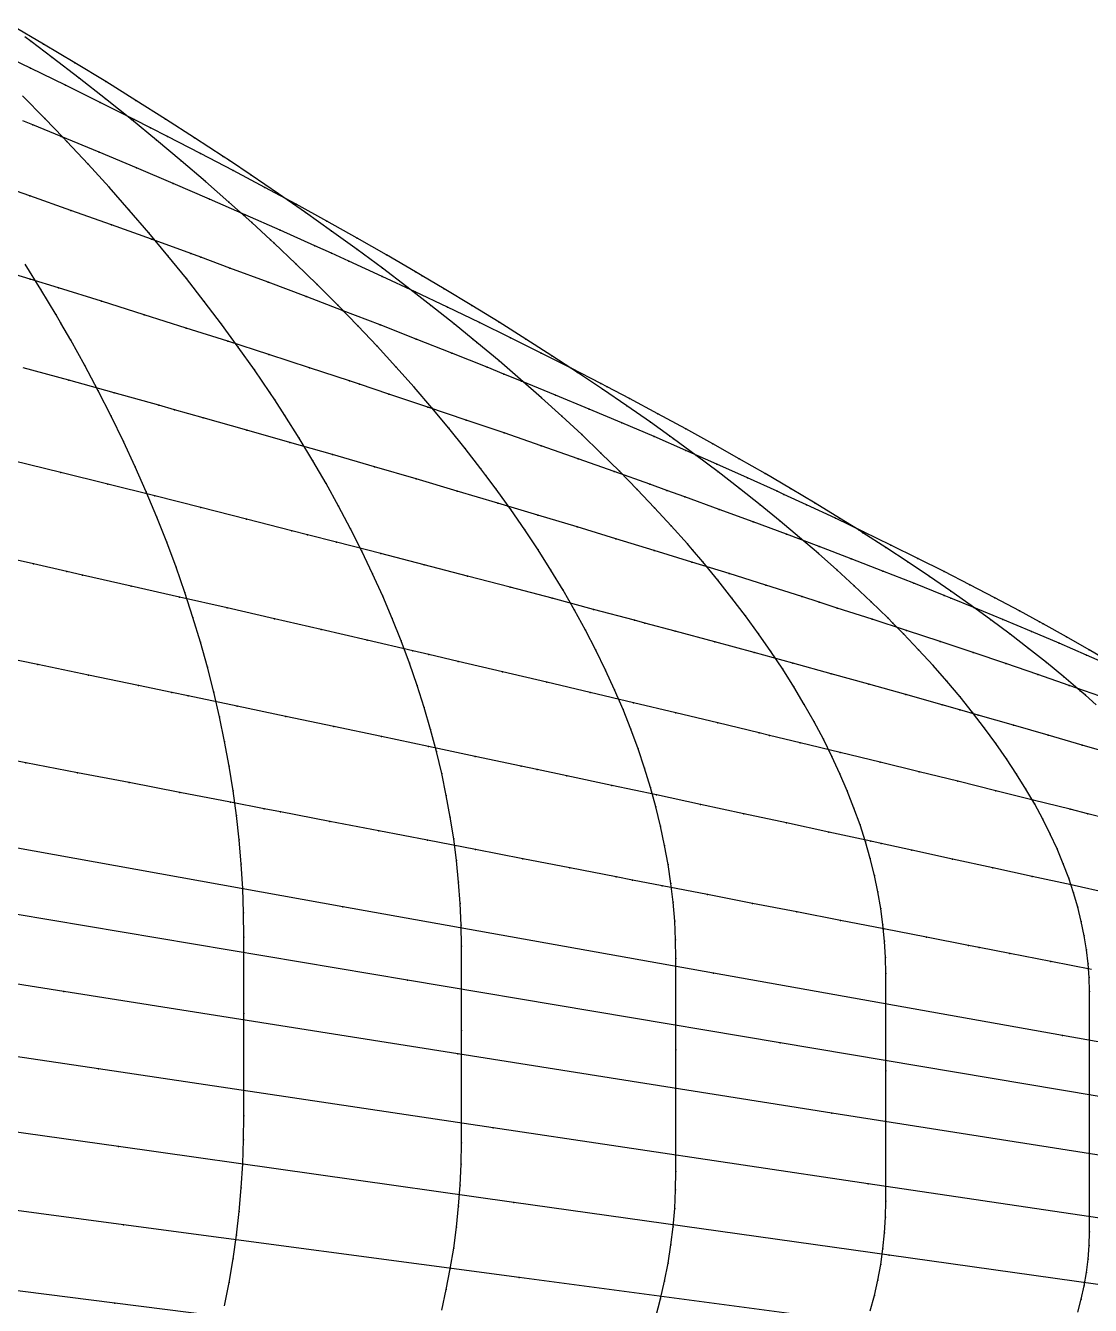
# Model space of a CAD drawing. Extents: x 0 to 4.67, y -4.5 to 1.66.
# Drawn here: x 3.7647 to 4.1336, y -0.1212 to 0.3222 of the extents above; entities that cross this region are included whole.
import ezdxf

# ---------------------------------------------------------------- set-up
doc = ezdxf.new("R2010")
doc.units = 0
doc.layers.get('0').update_dxf_attribs({"linetype": 'CONTINUOUS'})

msp = doc.modelspace()

# ---------------------------------------------------------------- linework, layer by layer
at = {"color": 4}
for points in [[(4.05735, -0.12312), (4.05879, -0.1178), (4.06, -0.11243), (4.061, -0.10703), (4.06177, -0.10159), (4.06233, -0.09612), (4.06266, -0.09061), (4.06277, -0.08507), (4.06277, -0.04), (4.06277, -0.00623), (4.06266, -0.00065), (4.06233, 0.00497), (4.06177, 0.01062), (4.061, 0.01631), (4.06, 0.02203), (4.05879, 0.02778), (4.05735, 0.03357), (4.05569, 0.03939), (4.05382, 0.04524), (4.05172, 0.05112), (4.0494, 0.05703), (4.04686, 0.06298), (4.0441, 0.06895), (4.04113, 0.07495), (4.03793, 0.08097), (4.03452, 0.08703), (4.03088, 0.09311), (4.02703, 0.09921), (4.02297, 0.10534), (4.01868, 0.1115), (4.01418, 0.11768), (4.00947, 0.12388), (4.00453, 0.13011), (3.99939, 0.13636), (3.99575, 0.14061), (3.99403, 0.14262), (3.98845, 0.14888), (3.98266, 0.15516), (3.97666, 0.16147), (3.97045, 0.16779), (3.96403, 0.17412), (3.9574, 0.18048), (3.95055, 0.18684), (3.9435, 0.19323), (3.93624, 0.19962), (3.92877, 0.20603), (3.9211, 0.21245), (3.91981, 0.2135), (3.91322, 0.21887), (3.90513, 0.22528), (3.89685, 0.23171), (3.88835, 0.23814), (3.87966, 0.24459), (3.87076, 0.25104), (3.86167, 0.2575), (3.85238, 0.26396), (3.84288, 0.27043), (3.83541, 0.27543), (3.83319, 0.2769), (3.82331, 0.28337), (3.81323, 0.28984), (3.80295, 0.29631), (3.79249, 0.30279), (3.78183, 0.30926), (3.77098, 0.31573), (3.75994, 0.32221)], [(3.9831, -0.12516), (3.98473, -0.11899), (3.98614, -0.11278), (3.98734, -0.10654), (3.98832, -0.10025), (3.98908, -0.09394), (3.98962, -0.08759), (3.98995, -0.0812), (3.99006, -0.07479), (3.99006, -0.03262), (3.99006, -0.00102), (3.98995, 0.00543), (3.98962, 0.01192), (3.98908, 0.01844), (3.98832, 0.02498), (3.98734, 0.03156), (3.98614, 0.03817), (3.98473, 0.04482), (3.9831, 0.05149), (3.98126, 0.05818), (3.9792, 0.06491), (3.97692, 0.07166), (3.97443, 0.07844), (3.97172, 0.08525), (3.96879, 0.09208), (3.96565, 0.09893), (3.9623, 0.10581), (3.95873, 0.11271), (3.95494, 0.11964), (3.95095, 0.12658), (3.94674, 0.13354), (3.94232, 0.14052), (3.93768, 0.14753), (3.93284, 0.15455), (3.92778, 0.16158), (3.9242, 0.16637), (3.92251, 0.16863), (3.91703, 0.17568), (3.91135, 0.18274), (3.90545, 0.18982), (3.89935, 0.1969), (3.89303, 0.204), (3.88652, 0.21111), (3.87979, 0.21823), (3.87286, 0.22537), (3.86573, 0.2325), (3.85839, 0.23965), (3.85085, 0.2468), (3.84959, 0.24797), (3.84311, 0.25394), (3.83516, 0.26108), (3.82702, 0.26823), (3.81867, 0.27537), (3.81013, 0.28252), (3.80139, 0.28968), (3.79246, 0.29683), (3.78332, 0.30398), (3.774, 0.31113), (3.76665, 0.31665), (3.76447, 0.31828)], [(4.12926, -0.1236), (4.13049, -0.11906), (4.13151, -0.11448), (4.13229, -0.10986), (4.13286, -0.1052), (4.13319, -0.10051), (4.13331, -0.09578), (4.13331, -0.04814), (4.13331, -0.01243), (4.13319, -0.00766), (4.13286, -0.00285), (4.13229, 0.00199), (4.13151, 0.00687), (4.13049, 0.01179), (4.12926, 0.01675), (4.1278, 0.02174), (4.12611, 0.02676), (4.1242, 0.03182), (4.12207, 0.03692), (4.11971, 0.04204), (4.11713, 0.0472), (4.11433, 0.0524), (4.1113, 0.05762), (4.10805, 0.06287), (4.10458, 0.06816), (4.10088, 0.07347), (4.09697, 0.07882), (4.09283, 0.08419), (4.08848, 0.08959), (4.0839, 0.09502), (4.07911, 0.10048), (4.07409, 0.10596), (4.06886, 0.11147), (4.06516, 0.11522), (4.06341, 0.11699), (4.05774, 0.12252), (4.05185, 0.12808), (4.04575, 0.13366), (4.03943, 0.13926), (4.0329, 0.14488), (4.02616, 0.15053), (4.0192, 0.15619), (4.01203, 0.16187), (4.00465, 0.16757), (3.99705, 0.17329), (3.98925, 0.17903), (3.98794, 0.17996), (3.98124, 0.18476), (3.97301, 0.19049), (3.96459, 0.19625), (3.95595, 0.20202), (3.94711, 0.2078), (3.93807, 0.2136), (3.92882, 0.2194), (3.91937, 0.22522), (3.90971, 0.23105), (3.90211, 0.23556), (3.89986, 0.23689), (3.88981, 0.24273), (3.87956, 0.24857), (3.86911, 0.25443), (3.85847, 0.26029), (3.84763, 0.26616), (3.8366, 0.27204), (3.82537, 0.27792), (3.81396, 0.2838), (3.80803, 0.28681), (3.80235, 0.2897), (3.79056, 0.29561), (3.77858, 0.30153), (3.76641, 0.30745), (3.75406, 0.31337)], [(3.9089, -0.12283), (3.9105, -0.11571), (3.91188, -0.10855), (3.91306, -0.10136), (3.91402, -0.09414), (3.91476, -0.08689), (3.9153, -0.0796), (3.91562, -0.07228), (3.91572, -0.06493), (3.91572, -0.02599), (3.91572, 0.0032), (3.91562, 0.01058), (3.9153, 0.01799), (3.91476, 0.02543), (3.91402, 0.0329), (3.91306, 0.0404), (3.91188, 0.04792), (3.9105, 0.05548), (3.9089, 0.06306), (3.90709, 0.07066), (3.90506, 0.07829), (3.90282, 0.08594), (3.90038, 0.09361), (3.89772, 0.10131), (3.89484, 0.10903), (3.89176, 0.11676), (3.88847, 0.12452), (3.88496, 0.13229), (3.88125, 0.14009), (3.87732, 0.14789), (3.87319, 0.15572), (3.86885, 0.16356), (3.8643, 0.17141), (3.85954, 0.17928), (3.85457, 0.18716), (3.85106, 0.19251), (3.8494, 0.19504), (3.84402, 0.20292), (3.83844, 0.21082), (3.83265, 0.21871), (3.82666, 0.22662), (3.82046, 0.23453), (3.81406, 0.24245), (3.80746, 0.25037), (3.80065, 0.2583), (3.79365, 0.26623), (3.78644, 0.27416), (3.77904, 0.28209), (3.7778, 0.28339), (3.77144, 0.29001), (3.76364, 0.29791)], [(4.13568, 0.08691), (4.13192, 0.0902), (4.13014, 0.09175), (4.12439, 0.0966), (4.11841, 0.10148), (4.11221, 0.10638), (4.10579, 0.11132), (4.09916, 0.11627), (4.0923, 0.12125), (4.08523, 0.12626), (4.07795, 0.13129), (4.07045, 0.13634), (4.06273, 0.14141), (4.05481, 0.14651), (4.05348, 0.14734), (4.04667, 0.1516), (4.03832, 0.15671), (4.02975, 0.16184), (4.02098, 0.16698), (4.012, 0.17215), (4.00281, 0.17733), (3.99342, 0.18253), (3.98381, 0.18775), (3.97401, 0.19298), (3.96628, 0.19703), (3.964, 0.19822), (3.95379, 0.20347), (3.94337, 0.20874), (3.93276, 0.21401), (3.92195, 0.2193), (3.91093, 0.22461), (3.89973, 0.22992), (3.88832, 0.23525), (3.87673, 0.24058), (3.87071, 0.24331), (3.86494, 0.24594), (3.85295, 0.25131), (3.84078, 0.2567), (3.82842, 0.26209), (3.81587, 0.26749), (3.80314, 0.27289), (3.79022, 0.27831), (3.77711, 0.28373), (3.76721, 0.28777), (3.76383, 0.28916)], [(4.1408, 0.10145), (4.13319, 0.1059), (4.12536, 0.11038), (4.11732, 0.11488), (4.11597, 0.11561), (4.10906, 0.11938), (4.10058, 0.1239), (4.09189, 0.12844), (4.08299, 0.13301), (4.07387, 0.1376), (4.06455, 0.14221), (4.05501, 0.14685), (4.04527, 0.1515), (4.03531, 0.15618), (4.02747, 0.1598), (4.02515, 0.16087), (4.01479, 0.16557), (4.00422, 0.17029), (3.99345, 0.17503), (3.98248, 0.17979), (3.9713, 0.18456), (3.95993, 0.18935), (3.94835, 0.19416), (3.93658, 0.19898), (3.93047, 0.20145), (3.92462, 0.20383), (3.91246, 0.2087), (3.9001, 0.21359), (3.88756, 0.21849), (3.87482, 0.2234), (3.86189, 0.22833), (3.84878, 0.23327), (3.83548, 0.23822), (3.82544, 0.24192), (3.822, 0.24319), (3.80833, 0.24818), (3.79448, 0.25318), (3.78045, 0.25819), (3.76625, 0.26321), (3.75186, 0.26824)], [(3.83368, -0.12142), (3.83525, -0.11329), (3.83661, -0.10513), (3.83776, -0.09693), (3.8387, -0.0887), (3.83944, -0.08044), (3.83996, -0.07215), (3.84027, -0.06383), (3.84038, -0.05548), (3.84038, -0.02011), (3.84038, 0.00641), (3.84027, 0.01478), (3.83996, 0.02318), (3.83944, 0.03161), (3.8387, 0.04007), (3.83776, 0.04855), (3.83661, 0.05705), (3.83525, 0.06558), (3.83368, 0.07413), (3.8319, 0.0827), (3.82992, 0.09129), (3.82772, 0.0999), (3.82532, 0.10853), (3.82271, 0.11718), (3.81989, 0.12584), (3.81686, 0.13452), (3.81363, 0.14321), (3.81019, 0.15192), (3.80655, 0.16064), (3.8027, 0.16937), (3.79864, 0.17811), (3.79438, 0.18687), (3.78991, 0.19563), (3.78524, 0.2044), (3.78037, 0.21318), (3.77693, 0.21914), (3.7753, 0.22195), (3.77002, 0.23072), (3.76454, 0.2395)], [(4.14155, 0.10006), (4.13231, 0.10411), (4.12285, 0.1082), (4.11318, 0.11231), (4.1033, 0.11644), (4.09321, 0.1206), (4.08527, 0.12383), (4.08292, 0.12478), (4.07241, 0.12897), (4.06169, 0.13319), (4.05077, 0.13743), (4.03964, 0.14169), (4.02831, 0.14597), (4.01678, 0.15028), (4.00505, 0.1546), (3.99312, 0.15895), (3.98692, 0.16118), (3.98098, 0.16332), (3.96866, 0.16773), (3.95613, 0.17215), (3.94341, 0.1766), (3.9305, 0.18106), (3.91739, 0.18554), (3.9041, 0.19003), (3.89062, 0.19455), (3.88043, 0.19792), (3.87695, 0.19908), (3.86309, 0.20364), (3.84905, 0.20822), (3.83483, 0.21282), (3.82042, 0.21743), (3.80584, 0.22205), (3.79108, 0.22669), (3.77614, 0.23134), (3.76635, 0.23436), (3.76102, 0.236)], [(4.13689, 0.0899), (4.12625, 0.09362), (4.1154, 0.09737), (4.10434, 0.10115), (4.09307, 0.10495), (4.0816, 0.10878), (4.06992, 0.11263), (4.05803, 0.11651), (4.04595, 0.12041), (4.03968, 0.12242), (4.03366, 0.12435), (4.02118, 0.12832), (4.00849, 0.13232), (3.99561, 0.13634), (3.98254, 0.14038), (3.96927, 0.14444), (3.9558, 0.14853), (3.94215, 0.15263), (3.93183, 0.15571), (3.9283, 0.15677), (3.91427, 0.16093), (3.90005, 0.16512), (3.88565, 0.16933), (3.87106, 0.17355), (3.85629, 0.1778), (3.84134, 0.18206), (3.82621, 0.18634), (3.8163, 0.18913), (3.81091, 0.19064), (3.79543, 0.19497), (3.77977, 0.19931), (3.76394, 0.20366)], [(4.23674, -0.04779), (4.12392, -0.02775), (4.00306, -0.00612), (3.87466, 0.01692), (3.7394, 0.04125), (3.59787, 0.06665), (3.45079, 0.0929), (3.2989, 0.11978), (3.14283, 0.14703), (2.98339, 0.17439)], [(4.14239, 0.06949), (4.13079, 0.0729), (4.11897, 0.07634), (4.10695, 0.0798), (4.09473, 0.0833), (4.08838, 0.0851), (4.0823, 0.08683), (4.06967, 0.0904), (4.05684, 0.094), (4.04381, 0.09763), (4.03058, 0.10128), (4.01716, 0.10496), (4.00354, 0.10866), (3.98973, 0.11239), (3.97929, 0.11519), (3.97572, 0.11615), (3.96153, 0.11995), (3.94715, 0.12377), (3.93258, 0.12762), (3.91782, 0.13149), (3.90288, 0.13538), (3.88776, 0.1393), (3.87245, 0.14324), (3.86243, 0.1458), (3.85697, 0.1472), (3.84131, 0.15119), (3.82548, 0.1552), (3.80947, 0.15923), (3.79329, 0.16329), (3.77694, 0.16736), (3.76042, 0.17145)], [(4.14761, -0.05067), (4.02612, -0.03028), (3.89705, -0.00855), (3.76109, 0.01438), (3.61882, 0.03834), (3.47098, 0.06309), (3.3183, 0.08843), (3.16142, 0.11412), (3.00116, 0.13992)], [(4.13913, 0.04751), (4.13272, 0.04912), (4.12657, 0.05067), (4.11381, 0.05387), (4.10085, 0.05711), (4.08769, 0.06037), (4.07432, 0.06366), (4.06076, 0.06699), (4.047, 0.07034), (4.03304, 0.07372), (4.0225, 0.07626), (4.0189, 0.07714), (4.00455, 0.08059), (3.99002, 0.08408), (3.9753, 0.08759), (3.96039, 0.09113), (3.9453, 0.0947), (3.93002, 0.0983), (3.91456, 0.10192), (3.90443, 0.10428), (3.89892, 0.10557), (3.8831, 0.10925), (3.8671, 0.11295), (3.85092, 0.11668), (3.83457, 0.12044), (3.81805, 0.12421), (3.80136, 0.12801), (3.7845, 0.13184), (3.77898, 0.13309), (3.76748, 0.13569), (3.75029, 0.13956)], [(4.16598, -0.07383), (4.04402, -0.05459), (3.91445, -0.03409), (3.77796, -0.01245), (3.63515, 0.01015), (3.48673, 0.03351), (3.33346, 0.05742), (3.17597, 0.08167), (3.01509, 0.10601)], [(4.14023, 0.02154), (4.12695, 0.02447), (4.11346, 0.02743), (4.09978, 0.03043), (4.08589, 0.03345), (4.07181, 0.03652), (4.06117, 0.03882), (4.05753, 0.03961), (4.04306, 0.04276), (4.0284, 0.04593), (4.01354, 0.04914), (3.9985, 0.05237), (3.98327, 0.05564), (3.96785, 0.05894), (3.95225, 0.06226), (3.94202, 0.06444), (3.93646, 0.06562), (3.9205, 0.06901), (3.90436, 0.07244), (3.88803, 0.07589), (3.87154, 0.07936), (3.85487, 0.08287), (3.83802, 0.0864), (3.82101, 0.08996), (3.81544, 0.09112), (3.80383, 0.09355), (3.78649, 0.09716), (3.76897, 0.10081), (3.7513, 0.10447)], [(4.17894, -0.09727), (4.05668, -0.07909), (3.92678, -0.05973), (3.78995, -0.03929), (3.64676, -0.01795), (3.49798, 0.00412), (3.34432, 0.0267), (3.18643, 0.0496), (3.02514, 0.07259)], [(4.13396, -0.00484), (4.11996, -0.00211), (4.10577, 0.00066), (4.09505, 0.00275), (4.09138, 0.00346), (4.0768, 0.00632), (4.06202, 0.00921), (4.04705, 0.01213), (4.03189, 0.01509), (4.01654, 0.01808), (4.001, 0.0211), (3.98528, 0.02415), (3.97497, 0.02615), (3.96937, 0.02724), (3.95328, 0.03037), (3.93701, 0.03353), (3.92056, 0.03672), (3.90394, 0.03994), (3.88713, 0.04319), (3.87016, 0.04648), (3.85302, 0.04979), (3.8474, 0.05087), (3.8357, 0.05313), (3.81822, 0.05651), (3.80057, 0.05992), (3.78276, 0.06335), (3.76479, 0.06681), (3.74665, 0.0703)], [(4.18638, -0.12101), (4.06397, -0.10383), (3.93392, -0.08552), (3.79692, -0.0662), (3.65357, -0.04602), (3.50461, -0.02517), (3.35076, -0.00381), (3.19269, 0.01783), (3.03121, 0.03957)], [(4.18809, -0.14513), (4.0657, -0.12887), (3.93568, -0.11155), (3.7987, -0.09326), (3.65538, -0.07416), (3.50645, -0.05443), (3.35264, -0.03422), (3.19459, -0.01374), (3.03314, 0.00683)], [(4.18444, -0.1696), (4.06224, -0.1542), (3.93241, -0.13778), (3.79564, -0.12046), (3.65254, -0.10236), (3.50383, -0.08367), (3.35025, -0.06452), (3.19244, -0.04512), (3.03123, -0.02563)]]:
    msp.add_lwpolyline(points, dxfattribs=at)
at = {"color": 2}
for p in [(3.76665, 0.31665, 0.93136), (3.77098, 0.31573, 1.08999), (3.774, 0.31113, 0.93136), (3.76641, 0.30745, 1.26109), (3.78183, 0.30926, 1.08999), (3.78332, 0.30398, 0.93136), (3.79249, 0.30279, 1.08999), (3.77858, 0.30153, 1.26109), (3.79056, 0.29561, 1.26109), (3.79246, 0.29683, 0.93136), (3.80295, 0.29631, 1.08999), (3.77144, 0.29001, 0.7852), (3.80139, 0.28968, 0.93136), (3.80235, 0.2897, 1.26109), (3.81323, 0.28984, 1.08999), (3.76721, 0.28777, 1.44466), (3.80803, 0.28681, 1.26109), (3.81396, 0.2838, 1.26109), (3.77711, 0.28373, 1.44466), (3.7778, 0.28339, 0.7852), (3.77904, 0.28209, 0.7852), (3.81013, 0.28252, 0.93136), (3.82331, 0.28337, 1.08999), (3.79022, 0.27831, 1.44466), (3.81867, 0.27537, 0.93136), (3.82537, 0.27792, 1.26109), (3.83319, 0.2769, 1.08999), (3.83541, 0.27543, 1.08999), (3.78644, 0.27416, 0.7852), (3.80314, 0.27289, 1.44466), (3.8366, 0.27204, 1.26109), (3.79365, 0.26623, 0.7852), (3.81587, 0.26749, 1.44466), (3.82702, 0.26823, 0.93136), (3.84288, 0.27043, 1.08999), (3.84763, 0.26616, 1.26109), (3.76625, 0.26321, 1.6407), (3.82842, 0.26209, 1.44466), (3.85238, 0.26396, 1.08999), (3.78045, 0.25819, 1.6407), (3.80065, 0.2583, 0.7852), (3.83516, 0.26108, 0.93136), (3.85847, 0.26029, 1.26109), (3.86167, 0.2575, 1.08999), (3.79448, 0.25318, 1.6407), (3.84078, 0.2567, 1.44466), (3.84311, 0.25394, 0.93136), (3.86911, 0.25443, 1.26109), (3.80746, 0.25037, 0.7852), (3.85295, 0.25131, 1.44466), (3.87076, 0.25104, 1.08999), (3.87956, 0.24857, 1.26109), (3.80833, 0.24818, 1.6407), (3.84959, 0.24797, 0.93136), (3.85085, 0.2468, 0.93136), (3.86494, 0.24594, 1.44466), (3.87966, 0.24459, 1.08999), (3.81406, 0.24245, 0.7852), (3.822, 0.24319, 1.6407), (3.82544, 0.24192, 1.6407), (3.85839, 0.23965, 0.93136), (3.87071, 0.24331, 1.44466), (3.87673, 0.24058, 1.44466), (3.88981, 0.24273, 1.26109), (3.83548, 0.23822, 1.6407), (3.88832, 0.23525, 1.44466), (3.88835, 0.23814, 1.08999), (3.89986, 0.23689, 1.26109), (3.90211, 0.23556, 1.26109), (3.76635, 0.23436, 1.8492), (3.77002, 0.23072, 0.65151), (3.77614, 0.23134, 1.8492), (3.82046, 0.23453, 0.7852), (3.84878, 0.23327, 1.6407), (3.86573, 0.2325, 0.93136), (3.89685, 0.23171, 1.08999), (3.90971, 0.23105, 1.26109), (3.79108, 0.22669, 1.8492), (3.82666, 0.22662, 0.7852), (3.86189, 0.22833, 1.6407), (3.89973, 0.22992, 1.44466), (3.7753, 0.22195, 0.65151), (3.80584, 0.22205, 1.8492), (3.87286, 0.22537, 0.93136), (3.87482, 0.2234, 1.6407), (3.90513, 0.22528, 1.08999), (3.91093, 0.22461, 1.44466), (3.91937, 0.22522, 1.26109), (3.77693, 0.21914, 0.65151), (3.82042, 0.21743, 1.8492), (3.83265, 0.21871, 0.7852), (3.87979, 0.21823, 0.93136), (3.88756, 0.21849, 1.6407), (3.91322, 0.21887, 1.08999), (3.92195, 0.2193, 1.44466), (3.92882, 0.2194, 1.26109), (3.78037, 0.21318, 0.65151), (3.9001, 0.21359, 1.6407), (3.91981, 0.2135, 1.08999), (3.93276, 0.21401, 1.44466), (3.93807, 0.2136, 1.26109), (3.83483, 0.21282, 1.8492), (3.83844, 0.21082, 0.7852), (3.88652, 0.21111, 0.93136), (3.91246, 0.2087, 1.6407), (3.9211, 0.21245, 1.08999), (3.94337, 0.20874, 1.44466), (3.78524, 0.2044, 0.65151), (3.84905, 0.20822, 1.8492), (3.89303, 0.204, 0.93136), (3.92877, 0.20603, 1.08999), (3.94711, 0.2078, 1.26109), (3.84402, 0.20292, 0.7852), (3.86309, 0.20364, 1.8492), (3.92462, 0.20383, 1.6407), (3.93047, 0.20145, 1.6407), (3.93624, 0.19962, 1.08999), (3.95379, 0.20347, 1.44466), (3.95595, 0.20202, 1.26109), (3.77977, 0.19931, 2.07017), (3.78991, 0.19563, 0.65151), (3.87695, 0.19908, 1.8492), (3.88043, 0.19792, 1.8492), (3.89935, 0.1969, 0.93136), (3.93658, 0.19898, 1.6407), (3.964, 0.19822, 1.44466), (3.96459, 0.19625, 1.26109), (3.96628, 0.19703, 1.44466), (3.79543, 0.19497, 2.07017), (3.8494, 0.19504, 0.7852), (3.85106, 0.19251, 0.7852), (3.89062, 0.19455, 1.8492), (3.9435, 0.19323, 1.08999), (3.94835, 0.19416, 1.6407), (3.97401, 0.19298, 1.44466), (3.79438, 0.18687, 0.65151), (3.81091, 0.19064, 2.07017), (3.8163, 0.18913, 2.07017), (3.82621, 0.18634, 2.07017), (3.85457, 0.18716, 0.7852), (3.9041, 0.19003, 1.8492), (3.90545, 0.18982, 0.93136), (3.95055, 0.18684, 1.08999), (3.95993, 0.18935, 1.6407), (3.97301, 0.19049, 1.26109), (3.98381, 0.18775, 1.44466), (3.84134, 0.18206, 2.07017), (3.91135, 0.18274, 0.93136), (3.91739, 0.18554, 1.8492), (3.9713, 0.18456, 1.6407), (3.98124, 0.18476, 1.26109), (3.99342, 0.18253, 1.44466), (3.79864, 0.17811, 0.65151), (3.85629, 0.1778, 2.07017), (3.85954, 0.17928, 0.7852), (3.9305, 0.18106, 1.8492), (3.9574, 0.18048, 1.08999), (3.98248, 0.17979, 1.6407), (3.98794, 0.17996, 1.26109), (3.98925, 0.17903, 1.26109), (3.87106, 0.17355, 2.07017), (3.91703, 0.17568, 0.93136), (3.94341, 0.1766, 1.8492), (3.96403, 0.17412, 1.08999), (3.99345, 0.17503, 1.6407), (3.99705, 0.17329, 1.26109), (4.00281, 0.17733, 1.44466), (3.8027, 0.16937, 0.65151), (3.8643, 0.17141, 0.7852), (3.88565, 0.16933, 2.07017), (3.92251, 0.16863, 0.93136), (3.95613, 0.17215, 1.8492), (4.00422, 0.17029, 1.6407), (4.012, 0.17215, 1.44466), (3.77694, 0.16736, 2.30361), (3.90005, 0.16512, 2.07017), (3.9242, 0.16637, 0.93136), (3.96866, 0.16773, 1.8492), (3.97045, 0.16779, 1.08999), (4.00465, 0.16757, 1.26109), (4.01479, 0.16557, 1.6407), (4.02098, 0.16698, 1.44466), (3.79329, 0.16329, 2.30361), (3.80655, 0.16064, 0.65151), (3.86885, 0.16356, 0.7852), (3.91427, 0.16093, 2.07017), (3.92778, 0.16158, 0.93136), (3.97666, 0.16147, 1.08999), (3.98098, 0.16332, 1.8492), (3.98692, 0.16118, 1.8492), (4.01203, 0.16187, 1.26109), (4.02515, 0.16087, 1.6407), (4.02747, 0.1598, 1.6407), (4.02975, 0.16184, 1.44466), (3.80947, 0.15923, 2.30361), (3.82548, 0.1552, 2.30361), (3.87319, 0.15572, 0.7852), (3.9283, 0.15677, 2.07017), (3.93183, 0.15571, 2.07017), (3.99312, 0.15895, 1.8492), (4.0192, 0.15619, 1.26109), (4.03531, 0.15618, 1.6407), (4.03832, 0.15671, 1.44466), (3.81019, 0.15192, 0.65151), (3.84131, 0.15119, 2.30361), (3.93284, 0.15455, 0.93136), (3.94215, 0.15263, 2.07017), (3.98266, 0.15516, 1.08999), (4.00505, 0.1546, 1.8492), (4.04527, 0.1515, 1.6407), (4.04667, 0.1516, 1.44466), (3.85697, 0.1472, 2.30361), (3.87732, 0.14789, 0.7852), (3.93768, 0.14753, 0.93136), (3.9558, 0.14853, 2.07017), (3.98845, 0.14888, 1.08999), (4.01678, 0.15028, 1.8492), (4.02616, 0.15053, 1.26109), (4.05348, 0.14734, 1.44466), (4.05481, 0.14651, 1.44466), (4.05501, 0.14685, 1.6407), (3.81363, 0.14321, 0.65151), (3.86243, 0.1458, 2.30361), (3.87245, 0.14324, 2.30361), (3.96927, 0.14444, 2.07017), (3.99403, 0.14262, 1.08999), (4.02831, 0.14597, 1.8492), (4.0329, 0.14488, 1.26109), (4.06455, 0.14221, 1.6407), (3.88125, 0.14009, 0.7852), (3.88776, 0.1393, 2.30361), (3.94232, 0.14052, 0.93136), (3.98254, 0.14038, 2.07017), (3.99575, 0.14061, 1.08999), (4.03943, 0.13926, 1.26109), (4.03964, 0.14169, 1.8492), (4.06273, 0.14141, 1.44466), (4.07387, 0.1376, 1.6407), (3.76748, 0.13569, 2.54952), (3.77898, 0.13309, 2.54952), (3.81686, 0.13452, 0.65151), (3.90288, 0.13538, 2.30361), (3.94674, 0.13354, 0.93136), (3.99561, 0.13634, 2.07017), (3.99939, 0.13636, 1.08999), (4.04575, 0.13366, 1.26109), (4.05077, 0.13743, 1.8492), (4.06169, 0.13319, 1.8492), (4.07045, 0.13634, 1.44466), (3.7845, 0.13184, 2.54952), (3.88496, 0.13229, 0.7852), (3.91782, 0.13149, 2.30361), (4.00453, 0.13011, 1.08999), (4.00849, 0.13232, 2.07017), (4.07241, 0.12897, 1.8492), (4.07795, 0.13129, 1.44466), (4.08299, 0.13301, 1.6407), (3.80136, 0.12801, 2.54952), (3.81805, 0.12421, 2.54952), (3.81989, 0.12584, 0.65151), (3.88847, 0.12452, 0.7852), (3.93258, 0.12762, 2.30361), (3.95095, 0.12658, 0.93136), (4.02118, 0.12832, 2.07017), (4.03366, 0.12435, 2.07017), (4.05185, 0.12808, 1.26109), (4.08292, 0.12478, 1.8492), (4.08523, 0.12626, 1.44466), (4.09189, 0.12844, 1.6407), (3.83457, 0.12044, 2.54952), (3.94715, 0.12377, 2.30361), (3.96153, 0.11995, 2.30361), (4.00947, 0.12388, 1.08999), (4.03968, 0.12242, 2.07017), (4.04595, 0.12041, 2.07017), (4.05774, 0.12252, 1.26109), (4.08527, 0.12383, 1.8492), (4.0923, 0.12125, 1.44466), (4.09321, 0.1206, 1.8492), (4.10058, 0.1239, 1.6407), (3.82271, 0.11718, 0.65151), (3.85092, 0.11668, 2.54952), (3.89176, 0.11676, 0.7852), (3.95494, 0.11964, 0.93136), (3.97572, 0.11615, 2.30361), (4.01418, 0.11768, 1.08999), (4.05803, 0.11651, 2.07017), (4.06341, 0.11699, 1.26109), (4.09916, 0.11627, 1.44466), (4.1033, 0.11644, 1.8492), (4.10906, 0.11938, 1.6407), (4.11597, 0.11561, 1.6407), (3.8671, 0.11295, 2.54952), (3.95873, 0.11271, 0.93136), (3.97929, 0.11519, 2.30361), (3.98973, 0.11239, 2.30361), (4.01868, 0.1115, 1.08999), (4.06516, 0.11522, 1.26109), (4.06886, 0.11147, 1.26109), (4.06992, 0.11263, 2.07017), (4.10579, 0.11132, 1.44466), (4.11318, 0.11231, 1.8492), (4.11732, 0.11488, 1.6407), (3.82532, 0.10853, 0.65151), (3.8831, 0.10925, 2.54952), (3.89484, 0.10903, 0.7852), (4.00354, 0.10866, 2.30361), (4.0816, 0.10878, 2.07017), (4.12285, 0.1082, 1.8492), (4.12536, 0.11038, 1.6407), (3.89892, 0.10557, 2.54952), (3.90443, 0.10428, 2.54952), (3.9623, 0.10581, 0.93136), (4.01716, 0.10496, 2.30361), (4.02297, 0.10534, 1.08999), (4.07409, 0.10596, 1.26109), (4.09307, 0.10495, 2.07017), (4.11221, 0.10638, 1.44466), (4.13231, 0.10411, 1.8492), (4.13319, 0.1059, 1.6407), (3.76897, 0.10081, 2.8079), (3.82772, 0.0999, 0.65151), (3.89772, 0.10131, 0.7852), (3.91456, 0.10192, 2.54952), (3.93002, 0.0983, 2.54952), (3.96565, 0.09893, 0.93136), (4.02703, 0.09921, 1.08999), (4.03058, 0.10128, 2.30361), (4.04381, 0.09763, 2.30361), (4.07911, 0.10048, 1.26109), (4.10434, 0.10115, 2.07017), (4.11841, 0.10148, 1.44466), (3.78649, 0.09716, 2.8079), (3.80383, 0.09355, 2.8079), (3.90038, 0.09361, 0.7852), (3.9453, 0.0947, 2.54952), (4.05684, 0.094, 2.30361), (4.0839, 0.09502, 1.26109), (4.1154, 0.09737, 2.07017), (4.12439, 0.0966, 1.44466), (4.12625, 0.09362, 2.07017), (3.81544, 0.09112, 2.8079), (3.82101, 0.08996, 2.8079), (3.82992, 0.09129, 0.65151), (3.96039, 0.09113, 2.54952), (3.96879, 0.09208, 0.93136), (4.03088, 0.09311, 1.08999), (4.06967, 0.0904, 2.30361), (4.08848, 0.08959, 1.26109), (4.13014, 0.09175, 1.44466), (4.13192, 0.0902, 1.44466), (3.83802, 0.0864, 2.8079), (3.90282, 0.08594, 0.7852), (3.97172, 0.08525, 0.93136), (3.9753, 0.08759, 2.54952), (4.03452, 0.08703, 1.08999), (4.0823, 0.08683, 2.30361), (4.08838, 0.0851, 2.30361), (3.8319, 0.0827, 0.65151), (3.85487, 0.08287, 2.8079), (3.99002, 0.08408, 2.54952), (4.00455, 0.08059, 2.54952), (4.03793, 0.08097, 1.08999), (4.09283, 0.08419, 1.26109), (4.09473, 0.0833, 2.30361), (3.87154, 0.07936, 2.8079), (3.88803, 0.07589, 2.8079), (3.90506, 0.07829, 0.7852), (3.97443, 0.07844, 0.93136), (4.0189, 0.07714, 2.54952), (4.0225, 0.07626, 2.54952), (4.09697, 0.07882, 1.26109), (4.10695, 0.0798, 2.30361), (4.11897, 0.07634, 2.30361), (3.83368, 0.07413, 0.65151), (3.90436, 0.07244, 2.8079), (3.97692, 0.07166, 0.93136), (4.03304, 0.07372, 2.54952), (4.04113, 0.07495, 1.08999), (4.10088, 0.07347, 1.26109), (4.13079, 0.0729, 2.30361), (3.76479, 0.06681, 3.07874), (3.90709, 0.07066, 0.7852), (3.9205, 0.06901, 2.8079), (4.0441, 0.06895, 1.08999), (4.047, 0.07034, 2.54952), (4.06076, 0.06699, 2.54952), (4.10458, 0.06816, 1.26109), (3.78276, 0.06335, 3.07874), (3.83525, 0.06558, 0.65151), (3.9089, 0.06306, 0.7852), (3.93646, 0.06562, 2.8079), (3.94202, 0.06444, 2.8079), (3.95225, 0.06226, 2.8079), (3.9792, 0.06491, 0.93136), (4.04686, 0.06298, 1.08999), (4.07432, 0.06366, 2.54952), (4.10805, 0.06287, 1.26109), (3.80057, 0.05992, 3.07874), (3.96785, 0.05894, 2.8079), (3.98126, 0.05818, 0.93136), (4.08769, 0.06037, 2.54952), (3.81822, 0.05651, 3.07874), (3.83661, 0.05705, 0.65151), (3.9105, 0.05548, 0.7852), (3.98327, 0.05564, 2.8079), (4.0494, 0.05703, 1.08999), (4.10085, 0.05711, 2.54952), (4.1113, 0.05762, 1.26109), (4.11381, 0.05387, 2.54952), (3.8357, 0.05313, 3.07874), (3.8474, 0.05087, 3.07874), (3.85302, 0.04979, 3.07874), (3.9831, 0.05149, 0.93136), (3.9985, 0.05237, 2.8079), (4.01354, 0.04914, 2.8079), (4.05172, 0.05112, 1.08999), (4.11433, 0.0524, 1.26109), (4.12657, 0.05067, 2.54952), (4.13272, 0.04912, 2.54952), (3.83776, 0.04855, 0.65151), (3.87016, 0.04648, 3.07874), (3.91188, 0.04792, 0.7852), (3.98473, 0.04482, 0.93136), (4.0284, 0.04593, 2.8079), (4.05382, 0.04524, 1.08999), (4.11713, 0.0472, 1.26109), (3.8387, 0.04007, 0.65151), (3.88713, 0.04319, 3.07874), (3.90394, 0.03994, 3.07874), (3.91306, 0.0404, 0.7852), (4.04306, 0.04276, 2.8079), (4.11971, 0.04204, 1.26109), (3.92056, 0.03672, 3.07874), (3.98614, 0.03817, 0.93136), (4.05569, 0.03939, 1.08999), (4.05753, 0.03961, 2.8079), (4.06117, 0.03882, 2.8079), (4.07181, 0.03652, 2.8079), (4.12207, 0.03692, 1.26109), (3.83944, 0.03161, 0.65151), (3.91402, 0.0329, 0.7852), (3.93701, 0.03353, 3.07874), (3.98734, 0.03156, 0.93136), (4.05735, 0.03357, 1.08999), (4.08589, 0.03345, 2.8079), (4.1242, 0.03182, 1.26109), (3.95328, 0.03037, 3.07874), (3.96937, 0.02724, 3.07874), (4.05879, 0.02778, 1.08999), (4.09978, 0.03043, 2.8079), (4.11346, 0.02743, 2.8079), (4.12611, 0.02676, 1.26109), (3.83996, 0.02318, 0.65151), (3.91476, 0.02543, 0.7852), (3.97497, 0.02615, 3.07874), (3.98528, 0.02415, 3.07874), (3.98832, 0.02498, 0.93136), (4.12695, 0.02447, 2.8079), (3.9153, 0.01799, 0.7852), (3.98908, 0.01844, 0.93136), (4.001, 0.0211, 3.07874), (4.01654, 0.01808, 3.07874), (4.06, 0.02203, 1.08999), (4.1278, 0.02174, 1.26109), (3.84027, 0.01478, 0.65151), (3.87466, 0.01692, 3.36206), (4.03189, 0.01509, 3.07874), (4.061, 0.01631, 1.08999), (4.12926, 0.01675, 1.26109), (3.91562, 0.01058, 0.7852), (3.98962, 0.01192, 0.93136), (4.04705, 0.01213, 3.07874), (4.06177, 0.01062, 1.08999), (4.06202, 0.00921, 3.07874), (4.13049, 0.01179, 1.26109), (3.84038, 0.00641, 0.65151), (3.98995, 0.00543, 0.93136), (4.06233, 0.00497, 1.08999), (4.0768, 0.00632, 3.07874), (4.13151, 0.00687, 1.26109), (3.91572, 0.0032, 0.7852), (4.09138, 0.00346, 3.07874), (4.09505, 0.00275, 3.07874), (4.10577, 0.00066, 3.07874), (4.13229, 0.00199, 1.26109), (3.99006, -0.00102, 0.93136), (4.06266, -0.00065, 1.08999), (4.11996, -0.00211, 3.07874), (4.13286, -0.00285, 1.26109), (3.89705, -0.00855, 3.65784), (4.00306, -0.00612, 3.36206), (4.06277, -0.00623, 1.08999), (4.13319, -0.00766, 1.26109), (3.77796, -0.01245, 3.96609), (4.13331, -0.01243, 1.26109), (3.84038, -0.02011, 0.65151), (3.91572, -0.02599, 0.7852), (4.02612, -0.03028, 3.65784), (4.12392, -0.02775, 3.36206), (3.91445, -0.03409, 3.96609), (3.99006, -0.03262, 0.93136), (3.78995, -0.03929, 4.2868), (4.06277, -0.04, 1.08999), (4.13331, -0.04814, 1.26109), (3.84038, -0.05548, 0.65151), (4.04402, -0.05459, 3.96609), (3.92678, -0.05973, 4.2868), (3.79692, -0.0662, 4.61999), (3.84027, -0.06383, 0.65151), (3.91572, -0.06493, 0.7852), (3.83996, -0.07215, 0.65151), (3.91562, -0.07228, 0.7852), (3.99006, -0.07479, 0.93136), (3.9153, -0.0796, 0.7852), (4.05668, -0.07909, 4.2868), (3.83944, -0.08044, 0.65151), (3.98995, -0.0812, 0.93136), (3.91476, -0.08689, 0.7852), (3.93392, -0.08552, 4.61999), (3.98962, -0.08759, 0.93136), (4.06277, -0.08507, 1.08999), (3.8387, -0.0887, 0.65151), (4.06266, -0.09061, 1.08999), (3.7987, -0.09326, 4.96564), (3.83776, -0.09693, 0.65151), (3.91402, -0.09414, 0.7852), (3.98908, -0.09394, 0.93136), (4.06233, -0.09612, 1.08999), (4.13331, -0.09578, 1.26109), (3.91306, -0.10136, 0.7852), (3.98832, -0.10025, 0.93136), (4.06177, -0.10159, 1.08999), (4.13319, -0.10051, 1.26109), (3.83661, -0.10513, 0.65151), (4.06397, -0.10383, 4.61999), (4.13286, -0.1052, 1.26109), (3.91188, -0.10855, 0.7852), (3.98734, -0.10654, 0.93136), (4.061, -0.10703, 1.08999), (4.13229, -0.10986, 1.26109), (3.83525, -0.11329, 0.65151), (3.93568, -0.11155, 4.96564), (3.98614, -0.11278, 0.93136), (4.06, -0.11243, 1.08999), (4.13151, -0.11448, 1.26109), (3.9105, -0.11571, 0.7852), (3.98473, -0.11899, 0.93136), (4.05879, -0.1178, 1.08999), (4.13049, -0.11906, 1.26109), (3.79564, -0.12046, 5.32377)]:
    msp.add_point(p, dxfattribs=at)

doc.saveas('drawing.dxf')
